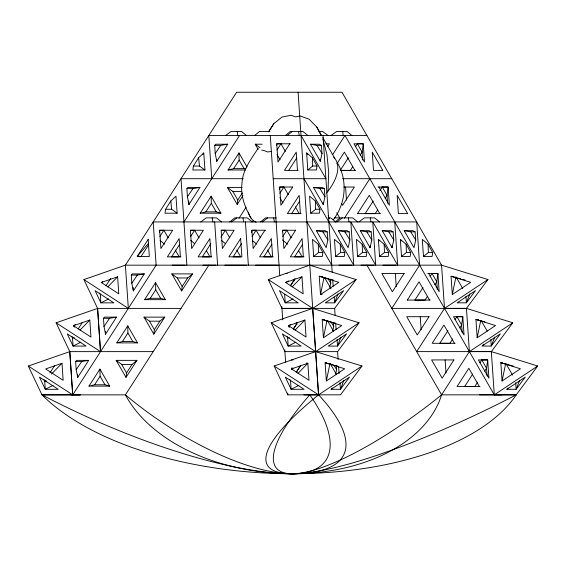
<?xml version="1.0" encoding="UTF-8"?>
<svg xmlns="http://www.w3.org/2000/svg" width="566" height="566" viewBox="0 0 566 566"><rect width="100%" height="100%" fill="white"/><g stroke="black" fill="none" stroke-linecap="round" stroke-linejoin="round"><path stroke-width="0.85" d="M328.004 191.117L328.697 172.305L326.957 154.582L322.903 139.158M125.992 377.38L126.558 372.923L132.034 364.412L136.944 360.358L116.193 360.358L125.992 377.38L136.944 360.358M153.803 334.152L154.369 329.695L159.845 321.184L164.756 317.13L144.005 317.13L153.803 334.152L164.756 317.13M181.622 290.924L182.181 286.467L187.657 277.956L192.574 273.902L171.816 273.902L181.622 290.924L192.574 273.902M242.121 187.445L227.426 187.445L237.225 204.468L237.791 200.01L242.354 192.914M159.329 232.753L159.669 230.263L163.878 230.249L168.258 237.847M251.566 232.753L251.898 230.256L256.108 230.242L260.487 237.847M276.541 145.462L276.76 143.799L280.969 143.785L285.349 151.391M279.356 189.525L279.696 187.028L283.906 187.013L288.278 194.619M282.399 231.919L282.625 230.256L286.835 230.242L291.214 237.847M165.59 209.271L165.024 213.205L177.13 213.205L175.976 196.183L170.826 200.987L165.59 209.271L171.647 209.271L177.13 213.205M193.402 166.043L192.836 169.977L204.942 169.977L203.788 152.954L198.638 157.751L193.402 166.043L199.458 166.043L204.942 169.977M317.031 166.036L316.444 169.97L307.798 169.97L306.645 152.947L312.404 157.751L317.031 166.036L312.708 166.036L307.798 169.97M319.967 209.264L319.38 213.198L310.734 213.198L309.581 196.176L315.333 200.98L319.967 209.264L315.644 209.264L310.734 213.198M322.896 252.493L322.309 256.426L313.663 256.426L312.51 239.404L318.269 244.208L322.896 252.493L318.573 252.493L313.663 256.426M344.871 252.493L344.284 256.426L335.638 256.426L334.485 239.404L340.244 244.208L344.871 252.493L340.548 252.493L335.638 256.426M366.825 252.493L366.244 256.426L357.592 256.426L356.439 239.404L362.198 244.208L366.825 252.493L362.502 252.493L357.592 256.426M388.785 252.493L388.198 256.426L379.553 256.426L378.399 239.404L384.158 244.208L388.785 252.493L384.463 252.493L379.553 256.426M410.739 252.486L410.152 256.426L401.506 256.426L400.353 239.404L406.112 244.201L410.739 252.486L406.416 252.486L401.506 256.426M432.7 252.486L432.113 256.426L423.467 256.426L422.314 239.404L428.066 244.201L432.7 252.486L428.377 252.486L423.467 256.426M323.985 277.658L320.498 294.539L322.181 294.447M323.427 337.768L322.181 319.493L341.779 325.577L323.427 337.768L326.922 320.887M326.356 380.982L325.11 362.707L344.708 368.791L326.356 380.982L330.02 363.259M452.298 294.518L451.052 276.25L470.65 282.335L452.298 294.518L455.963 276.802M477.18 337.746L475.942 319.472L495.533 325.556L477.18 337.746L480.675 320.872M502.07 380.982L500.825 362.714L520.423 368.799L502.07 380.982L505.735 363.266M320.292 161.239L322.026 153.528L321.368 145.377L319.139 144.217L310.493 144.217L320.292 161.239L320.179 159.534M323.221 204.468L324.955 196.756L324.297 188.605L322.068 187.445L313.423 187.445L323.221 204.468L323.108 202.762M327.884 239.984L326.15 247.696L316.352 230.673L324.997 230.673L327.226 231.834L327.884 239.984L322.903 231.834L316.352 230.673M329.808 287.5L330.77 283.212L330.445 279.137M349.859 239.984L348.132 247.689L338.327 230.666L346.972 230.666L349.201 231.834L349.859 239.984L344.878 231.834L338.327 230.666M332.744 330.728L333.707 326.44L333.374 322.365M335.673 373.956L336.636 369.669L336.303 365.594M370.086 247.689L371.82 239.977L371.162 231.834L368.933 230.666L360.287 230.666L370.086 247.689L369.973 245.991M392.04 247.689L393.773 239.977L393.115 231.827L390.887 230.666L382.241 230.666L392.04 247.689L391.927 245.991M415.727 239.977L414.001 247.689L404.202 230.666L412.847 230.666L415.069 231.827L415.727 239.977L410.746 231.827L404.202 230.666M338.022 293.888L334.57 302.852L325.287 302.852L343.64 290.669L334.57 302.852L334.188 297.115M340.951 337.117L337.499 346.081L328.216 346.081L346.569 333.898L337.499 346.081L337.06 339.522M343.88 380.331L340.428 389.295L331.145 389.295L332.306 388.092M469.822 293.874L466.37 302.831L457.087 302.838L475.44 290.648L466.37 302.831L465.931 296.28M494.712 337.095L491.253 346.059L481.977 346.059L500.33 333.876L491.253 346.059L490.821 339.501M519.595 380.338L516.142 389.295L506.86 389.302L508.02 388.099M333.31 219.707C345.784 203.718 347.899 180.455 337.386 162.902M268.687 131.751L273.788 123.657L282.045 117.035L291.044 115.266L295.615 116.872L300.27 116.002L309.093 119.193L316.811 127.088L321.615 135.451M258.124 148.271C251.12 159.322 242.397 170.076 241.937 183.794C240.444 196.19 245.191 207.856 251.219 218.398M268.567 131.864L273.788 123.657M159.881 236.496L163.878 230.249M190.622 236.496L194.626 230.249L198.999 237.847M220.917 237.189L225.367 230.242L229.746 237.847M276.972 150.04L280.969 143.785M252.111 236.496L256.108 230.242M279.901 193.268L283.906 187.013M282.83 236.496L286.835 230.242M49.872 372.959L54.569 365.65M78.158 328.995L82.388 322.422M105.969 285.766L110.667 278.458M202.833 154.433L203.788 152.954M140.87 256.851L148.398 245.156M77.733 377.388L88.685 360.365L76.573 360.365L75.674 361.525L76.184 369.676L77.733 377.388L77.556 374.833M105.545 334.152L116.497 317.13L104.392 317.13L103.486 318.297L103.995 326.448L105.545 334.152L105.368 331.605M133.357 290.924L144.309 273.902L132.203 273.902L131.305 275.069L131.807 283.212L133.357 290.924L133.123 287.521M188.959 204.468L199.911 187.445L187.806 187.445L186.907 188.612L187.41 196.756L188.959 204.468L188.733 201.064M216.771 161.239L227.73 144.217L215.618 144.217L214.719 145.377L215.221 153.528L216.771 161.239L216.658 159.534M183.936 221.943L239.56 135.479M156.138 265.171L72.703 394.856L28.3 366.032L69.788 351.635L153.216 351.627M171.618 256.851L179.606 244.427M200.201 213.205L211.153 196.183L220.952 213.205L200.201 213.205L205.847 211.854L216.226 211.854L220.952 213.205M245.311 169.977L228.013 169.977L238.965 152.954L247.066 167.012M88.968 386.118L99.92 369.096L109.726 386.118L88.968 386.118L94.614 384.767L104.993 384.767L109.726 386.118M116.787 342.89L127.739 325.867L137.538 342.89L116.787 342.89L122.433 341.539L132.805 341.539L137.538 342.89M144.599 299.662L155.551 282.639L165.35 299.662L144.599 299.662L150.245 298.31L160.617 298.31L165.35 299.662M205.847 211.854L211.323 203.343L211.153 196.183M228.013 169.977L233.659 168.626L239.135 160.114L238.965 152.954M94.614 384.767L100.09 376.256L99.92 369.096M122.433 341.539L127.909 333.027L127.739 325.867M150.245 298.31L155.721 289.799L155.551 282.639M210.821 243.691L202.359 256.851L209.944 256.858L206.441 250.78M237.225 204.468L242.956 195.567M208.84 265.164L125.404 394.856L41.962 394.856A258.259 74.592 25 0 0 292.275 473.749A258.315 53.31 -27.6 0 0 516.234 394.842L537.7 366.018L491.338 351.62L469.391 351.613L441.579 394.842A164.734 106.939 4.7 0 1 292.275 473.749A258.238 127.888 3.1 0 1 41.962 394.856M238.994 218.271L246.061 207.283M289.757 143.799L277.998 162.074L276.76 143.799L290.436 143.785M241.569 243.691L233.1 256.844L240.691 256.858L236.751 250.016M288.71 170.387L296.704 157.964M264.895 230.256L253.136 248.531L251.898 230.256L265.574 230.242M327.587 146.721L329.462 143.799L325.896 143.799M291.639 213.615L299.633 201.192M271.836 244.42L263.848 256.844L271.432 256.858L267.492 250.016M332.702 154.525L344.956 135.479L494.281 394.842L516.234 394.842A258.238 127.888 3.1 0 1 292.275 473.749A164.734 106.939 4.7 0 1 125.404 394.856A164.756 62.366 35 0 0 292.268 473.749A164.798 44.587 -38.1 0 0 441.579 394.842L516.234 394.842M336.876 163.807L344.397 152.12L354.917 170.387M348.316 157.829L340.23 170.401L350.375 170.387L352.724 166.729M355.448 146.743L357.351 143.785L363.252 143.799L364.49 162.067L353.976 143.799L363.252 143.799L362.127 152.113L362.657 159.945M302.562 244.42L294.568 256.844L302.152 256.858L298.65 250.773M360.245 155.042L362.127 152.113L357.351 143.785M290.33 285.752L295.028 278.444M290.514 285.908L294.745 279.335M344.39 218.271L369.846 178.707M357.528 213.615L369.28 195.341L379.8 213.615M373.199 201.057L365.112 213.63L375.258 213.615L377.607 209.958M379.864 190.707L382.241 187.013L388.142 187.021L389.38 205.295L378.859 187.021M293.259 328.98L297.49 322.408M293.443 329.136L296.733 324.021M385.135 198.263L387.017 195.341L388.142 187.021L378.017 187.013M296.188 372.209L300.419 365.636M296.372 372.364L300.136 366.52M407.301 300.072L419.059 281.797L429.573 300.065M422.972 287.514L414.892 300.079L425.031 300.065L427.387 296.414M430.11 276.42L432.014 273.463L437.914 273.477L439.152 291.752L428.632 273.477M434.907 284.719L436.789 281.797L437.914 273.477L427.79 273.463M447.862 330.742L439.775 343.307L449.92 343.293L452.743 338.914M455 319.649L456.903 316.691L462.804 316.705L464.042 334.973L453.522 316.705L462.804 316.705L461.672 325.025L462.203 332.858M459.797 327.947L461.672 325.025L456.903 316.691M472.752 373.97L464.665 386.536L474.803 386.521L477.626 382.135M479.883 362.877L481.786 359.919L487.687 359.934L488.925 378.201L478.412 359.934L487.687 359.934L486.562 368.254L487.093 376.079M484.68 371.176L486.562 368.254L481.786 359.919M215.221 153.528L220.775 145.377L227.73 144.217M187.41 196.756L192.964 188.605L199.911 187.445M131.807 283.212L137.354 275.069L144.309 273.902M103.995 326.448L109.542 318.297L116.497 317.13M76.184 369.676L81.73 361.525L88.685 360.365M334.662 308.392L356.127 279.569L309.765 265.178L268.284 279.562L281.967 308.392L334.662 308.392L335.143 315.453M338.128 359.559L337.591 351.62L359.056 322.797L312.694 308.406L268.284 279.562M356.127 279.569L312.708 308.406L271.22 322.79L315.616 351.613L361.985 366.011L340.52 394.835L287.825 394.849L274.149 366.018L315.637 351.62L359.056 322.797M156.117 265.171L153.188 221.943L416.689 221.929L419.618 265.157L391.806 308.385L466.462 308.385L512.81 322.783L469.391 351.613L466.448 308.385L487.927 279.554L441.565 265.157L125.376 265.171L83.924 279.576L97.607 308.406L100.515 351.627L56.112 322.804L97.607 308.406L181.028 308.392M537.7 366.018L494.281 394.849L491.338 351.62L512.81 322.783M148.632 243.21L137.213 256.433L139.406 256.681M482.557 345.465L483.711 344.262M107.738 286.948L117.622 276.824L118.768 293.839L101.286 282.491L102.722 281.663M79.926 330.176L89.81 320.052L90.956 337.067L73.467 325.719L75.632 324.474M51.492 374.034L61.998 363.28L63.144 380.295L45.655 368.947L61.998 363.28M292.098 286.934L301.982 276.809L303.128 293.825L285.646 282.476L288.526 280.814M295.028 330.162L304.911 320.038L306.057 337.053L288.575 325.705L290.733 324.46M297.957 373.39L307.84 363.266L306.263 363.103M254.643 135.479L259.561 131.425L269.932 131.425M285.37 135.479L290.386 131.425L302.881 131.425L307.897 135.479M229.761 221.936L234.777 217.882L247.271 217.882L252.287 221.936M251.721 221.936L253.603 220.415M260.509 221.936L265.525 217.882L276.286 217.882M335.164 221.936L340.18 217.882L352.675 217.882L357.691 221.936M287.146 135.479L292.502 131.425M200.796 221.936L206.151 217.889L216.53 217.889L221.547 221.936M231.536 221.936L236.899 217.882M262.284 221.936L267.64 217.882M336.94 221.936L342.296 217.882M358.894 221.936L364.256 217.882L374.628 217.882L379.645 221.936M225.678 135.479L231.14 131.425L241.519 131.425L246.429 135.479M331.075 135.479L336.685 131.425L347.057 131.425L351.833 135.479M487.927 279.554L444.508 308.385L416.696 351.613L491.352 351.613M361.985 366.011L318.566 394.849A258.315 53.31 -27.6 0 0 292.254 473.749A164.798 44.587 -38.1 0 1 309.779 394.849A164.756 62.366 35 0 1 292.268 473.749A258.259 74.592 25 0 0 318.566 394.849L298.098 92.251M331.145 389.295L349.498 377.112L340.428 389.295L339.989 382.736M506.86 389.302L525.213 377.112L516.142 389.295L515.704 382.743M291.504 368.933L307.84 363.266L308.986 380.281L291.504 368.933L292.94 368.105M108.658 298.933L100.882 302.86L95.102 290.669L113.872 302.852L100.882 302.86L100.324 294.539L99.602 293.018M80.846 342.168L73.071 346.088L67.29 333.898L86.06 346.081L73.071 346.088L72.512 337.768L71.79 336.246M53.034 385.396L45.259 389.316L39.478 377.126L58.241 389.309L45.259 389.316L44.7 380.996L43.978 379.475M293.018 298.919L285.243 302.838L279.463 290.655L298.232 302.838L285.243 302.838L284.684 294.525M295.954 342.147L288.179 346.067L282.392 333.883L301.162 346.067L288.179 346.067L287.613 337.753L286.891 336.232M298.883 385.375L291.108 389.295L285.328 377.112L304.091 389.295L291.108 389.295L290.549 380.982L289.82 379.461M101.286 282.491L117.622 276.824M89.81 320.052L73.467 325.719L74.365 327.176M285.646 282.476L301.982 276.809M304.911 320.038L288.575 325.705L289.474 327.155M72.512 337.768L74.266 337.704M287.613 337.753L289.375 337.683M44.7 380.996L46.454 380.932M190.417 230.256L203.406 230.256L191.655 248.531L190.417 230.256L194.626 230.249M221.157 230.256L234.154 230.256L222.396 248.531L221.157 230.256L225.367 230.242M319.033 131.425L322.493 131.425L328.096 135.479M366.917 135.479L208.819 135.479L211.748 178.707M258.223 149.396L255.238 144.217L262.157 144.217M214.719 145.377L220.775 145.377M310.493 144.217L317.045 145.377L321.368 145.377M233.659 168.626L244.038 168.626L245.616 169.071M298.133 170.387L284.479 170.387L296.237 152.12L297.475 170.387M340.35 170.387L355.568 170.387M243.366 178.707L181 178.714L186.865 265.171M273.215 178.707L325.91 178.707L301.027 135.479M342.621 178.707L391.799 178.707M343.895 187.028L354.351 187.028L342.593 205.295L341.723 203.774M186.907 188.612L192.964 188.605M313.423 187.445L319.974 188.605L324.297 188.605M227.426 187.445L232.888 191.499L241.533 191.499M301.062 213.615L287.415 213.615L299.166 195.348L300.405 213.615M357.514 213.63L380.458 213.615M328.124 217.882L330.721 217.882L335.737 221.936M334.379 217.882L339.565 217.882M322.903 231.834L327.226 231.834M344.878 231.834L349.201 231.834M360.287 230.666L366.839 231.834L371.162 231.834M382.241 230.666L388.792 231.834L393.115 231.827M410.746 231.827L415.069 231.827M181.035 256.851L167.387 256.851L179.146 238.576L180.384 256.851M211.783 256.851L198.135 256.851L209.887 238.576L211.125 256.851M273.272 256.844L259.617 256.844L271.376 238.576L272.614 256.844M303.992 256.844L290.344 256.844L302.095 238.576L303.334 256.844M285.512 273.484L287.245 273.484M131.305 275.069L137.354 275.069M171.816 273.902L177.285 277.956L187.657 277.956M407.287 300.079L430.231 300.065M281.967 308.392L312.687 308.385L318.566 394.849L274.149 366.018M466.462 308.378L444.508 308.385L441.565 265.157L342.005 92.251L236.63 92.251L125.376 265.171L128.326 308.399L83.924 279.576M103.486 318.297L109.542 318.297M144.005 317.13L149.466 321.184L159.845 321.184M455.121 343.293L432.169 343.307L443.942 325.025L454.463 343.293M337.591 351.62L284.896 351.62L271.22 322.79M291.377 359.941L293.11 359.941M75.674 361.525L81.73 361.525M116.193 360.358L121.655 364.412L132.034 364.412M480.003 386.521L457.059 386.536L468.832 368.254L479.352 386.521M71.012 394.863L80.294 394.856L41.976 394.863L28.3 366.032M479.593 394.849L501.872 394.849M291.617 213.623L299.223 213.63L295.282 206.788M171.597 256.851L179.203 256.858L175.262 250.016M361.023 265.164L374.013 265.171M382.977 265.164L395.974 265.171M172.177 265.171L185.174 265.178M202.925 265.164L215.915 265.178M224.879 265.164L246.663 265.171M255.62 265.164L277.404 265.171M338.942 265.171L352.059 265.171M303.885 394.849L316.875 394.863M322.528 276.632L319.252 276.265L320.498 294.539L338.85 282.349L319.252 276.265L329.179 278.932M478.397 319.748L475.942 319.472L485.041 321.92M324.636 319.769L322.181 319.493L331.287 321.941M502.467 362.898L500.825 362.714L513.235 366.046M326.745 362.891L325.11 362.707L333.388 364.928M451.052 276.25L460.979 278.911M462.634 279.356L465.118 280.021M330.834 279.378L333.317 280.043M332.942 322.379L335.419 323.052M335.037 365.374L337.52 366.039M255.238 144.217L260.02 147.761M282.427 239.942L287.542 244.208M252.323 240.472L256.801 244.208M221.575 240.479L225.417 243.677M190.834 240.479L194.676 243.677M160.093 240.479L164.572 244.215M388.792 231.834L393.773 239.977M317.045 145.377L322.026 153.528M366.839 231.834L371.82 239.977M319.974 188.605L324.955 196.756M328.054 278.769L330.77 283.212M330.99 321.997L333.707 326.44M333.919 365.226L336.636 369.669M456.387 277.538L462.783 288.639M481.277 320.766L487.248 331.124M506.167 364.002L512.555 375.102M400.353 239.404L401.209 240.883M378.399 239.404L379.248 240.883M306.645 152.947L307.501 154.433M336.791 212.83L339.848 218.143M366.917 265.164L441.579 394.842M303.956 178.707L353.75 265.164L350.821 221.936L375.704 265.164L372.775 221.936L397.665 265.157L394.735 221.929M276.951 154.405L280.021 159.732M306.885 221.936L331.775 265.164L322.981 135.479M279.88 197.633L282.95 202.961M324.587 277.559L330.983 288.66M239.135 160.114L244.038 168.626M327.523 320.788L333.487 331.145M293.223 279.554L294.101 281.076M232.888 191.499L237.791 200.01M330.445 364.002L336.416 374.359M296.152 322.783L297.03 324.304M211.323 203.343L216.226 211.854M177.285 277.956L182.181 286.467M155.721 289.799L160.617 298.31M149.466 321.184L154.369 329.695M127.909 333.027L132.805 341.539M121.655 364.412L126.558 372.923M100.09 376.256L104.993 384.767M432.014 273.463L436.789 281.797L437.32 289.629M382.241 187.013L387.017 195.341L387.547 203.173M322.924 137.729L334.711 158.247M316.811 127.088L321 135.387M56.112 322.804L69.795 351.635L72.703 394.856L69.774 351.627M370.305 217.882L370.999 221.936M348.352 217.882L349.045 221.936M298.558 131.425L299.251 135.479M273.696 217.882L274.39 221.936M242.948 217.882L243.642 221.936M212.208 217.889L212.901 221.936M237.196 131.425L237.784 135.479M342.734 131.425L343.18 135.479M198.638 157.751L199.458 166.043M170.826 200.987L171.647 209.271M445.131 359.934L446.015 372.987M420.241 316.705L421.125 329.759M395.358 273.477L396.242 286.53M345.585 187.028L346.47 200.074M331.733 265.164L332.214 272.225M332.751 280.163L333.169 286.339M335.68 323.391L336.098 329.568M338.61 366.619L339.091 373.68M289.035 325.415L289.148 327.155M291.907 367.773L292.021 369.513M270.279 135.479L279.753 275.755M281.847 306.63L282.738 319.868M284.776 349.859L285.611 362.212M287.705 393.087L287.825 394.856M245.418 221.936L248.354 265.164M214.677 221.936L217.606 265.164M97.585 308.399L100.515 351.627M428.066 244.201L428.377 252.486M406.112 244.201L406.416 252.486M384.158 244.208L384.463 252.493M362.198 244.208L362.502 252.493M340.244 244.208L340.548 252.493M318.269 244.208L318.573 252.493M315.333 200.98L315.644 209.264M312.404 157.751L312.708 166.036M271.616 151.511A51.471 32.304 26.6 0 0 267.683 151.978A51.471 12.834 46.4 0 0 261.662 150.082M328.153 215.618A51.471 12.834 46.4 0 1 329.186 218.787M333.699 157.107A51.471 26.255 -34.8 0 1 326.497 193.006M256.122 222.339A51.471 26.255 -34.8 0 1 248.41 212.045M148.165 239.411L137.213 256.433L149.318 256.433L148.165 239.411M172.665 230.256L160.907 248.531L159.669 230.263L172.665 230.256M240.635 238.576L228.876 256.844L241.873 256.844L240.635 238.576M292.686 187.028L280.934 205.302L279.696 187.028L292.686 187.028M295.615 230.256L283.863 248.531L282.625 230.256L295.615 230.256M404.124 273.477L392.372 291.752L381.852 273.477L404.124 273.477M429.014 316.705L417.255 334.98L406.742 316.705L429.014 316.705M453.897 359.934L442.145 378.201L431.625 359.934L453.897 359.934M382.786 170.387L373.51 170.387L372.272 152.113L382.786 170.387M407.676 213.615L398.393 213.615L397.155 195.341L407.676 213.615"/></g></svg>
